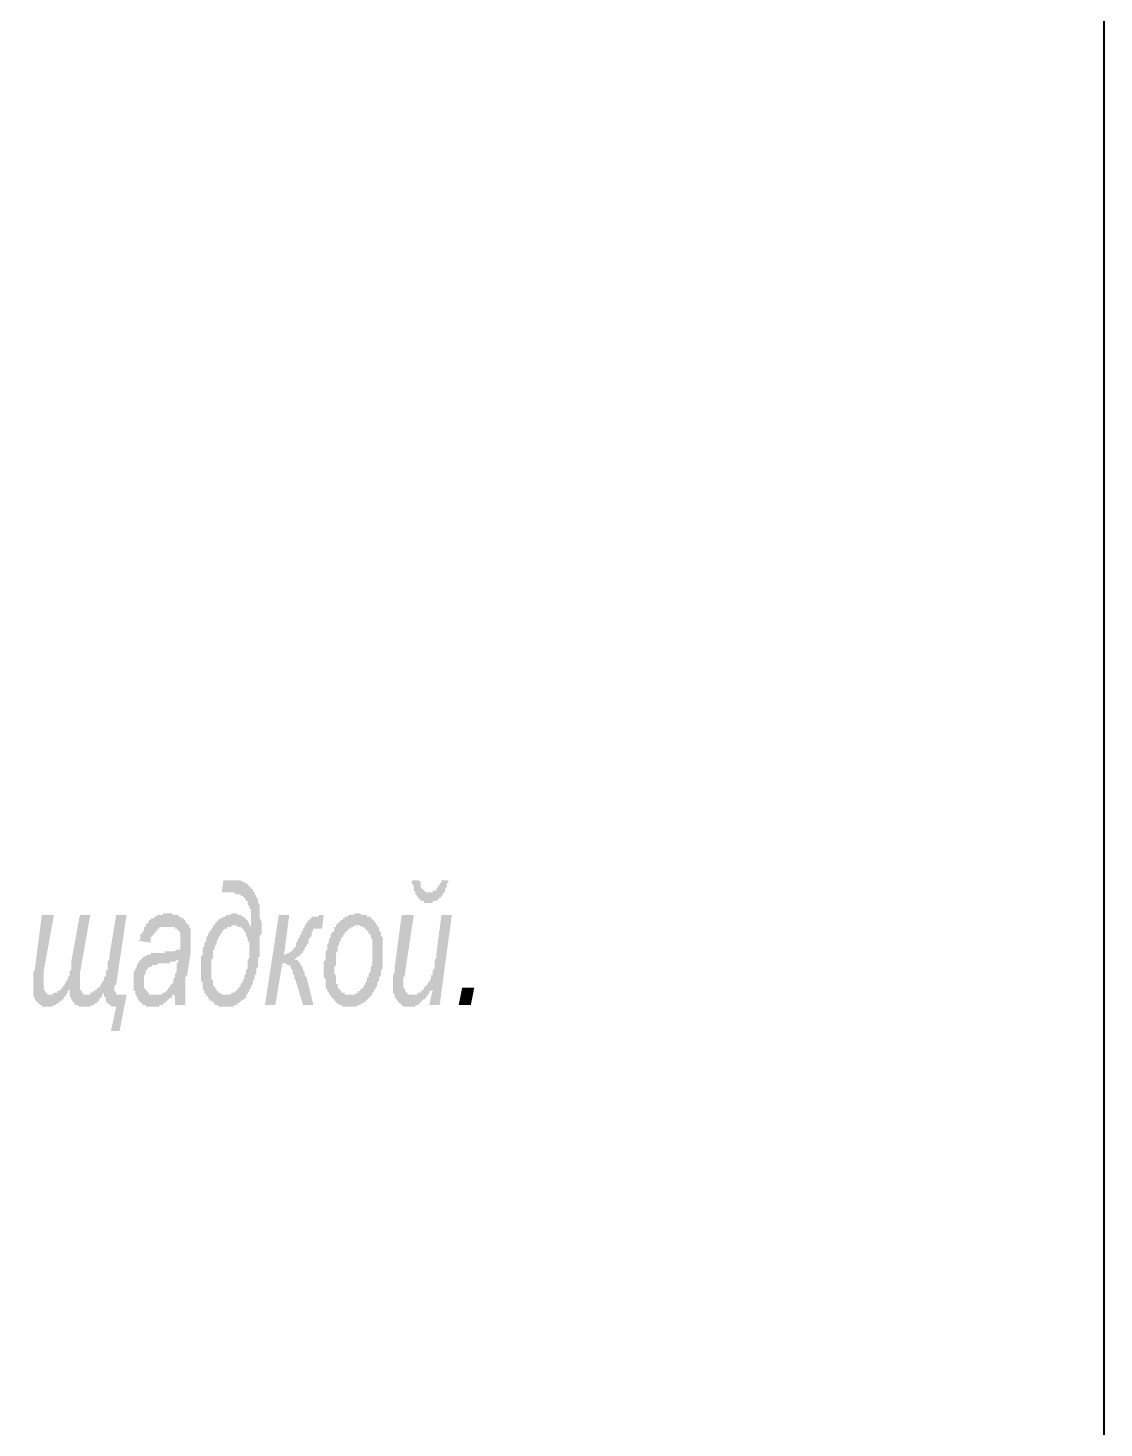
# Model space of a CAD drawing. Header units: millimetres. Extents: x 1372 to 666090, y 1285 to 31551.
# Drawn here: x 584231 to 586825, y 9556 to 12930 of the extents above; entities that cross this region are included whole.
import ezdxf

# ---------------------------------------------------------------- set-up
doc = ezdxf.new("R2010")
doc.units = ezdxf.units.MM
doc.layers.add('PDF _2D-чертеж - Общий_Ном._пера__21', color=7, linetype='Continuous')
doc.layers.add('PDF _75-АЗ Штамп', color=7, linetype='Continuous')

msp = doc.modelspace()

# ---------------------------------------------------------------- hatches: boundary and pattern name
at = {"layer": 'PDF _75-АЗ Штамп', "transparency": 33554559}
h = msp.add_hatch(color=256, dxfattribs=at)
h.paths.add_polyline_path([(584698.2, 10846.8), (584702.4, 10876), (584723.2, 10876), (584723.2, 10876), (584727.4, 10876), (584731.6, 10876), (584735.8, 10876), (584735.8, 10876), (584739.9, 10876), (584744.1, 10876), (584748.3, 10871.8), (584748.3, 10871.8), (584752.4, 10871.8), (584752.4, 10871.8), (584756.6, 10867.6), (584760.8, 10867.6), (584760.8, 10863.5), (584764.9, 10863.5), (584764.9, 10859.3), (584769.1, 10859.3), (584769.1, 10855.1), (584773.3, 10855.1), (584773.3, 10850.9), (584773.3, 10850.9), (584777.5, 10846.8), (584777.5, 10846.8), (584777.5, 10842.6), (584781.6, 10838.4), (584781.6, 10838.4), (584781.6, 10834.3), (584785.8, 10830.1), (584785.8, 10825.9), (584785.8, 10825.9), (584785.8, 10821.7), (584790, 10817.6), (584790, 10813.4), (584790, 10809.2), (584790, 10805.1), (584790, 10800.9), (584790, 10796.7), (584790, 10792.6), (584790, 10788.4), (584790, 10784.2), (584794.1, 10775.9), (584794.1, 10771.7), (584794.1, 10767.5), (584794.1, 10767.5), (584794.1, 10763.4), (584794.1, 10759.2), (584794.1, 10750.8), (584794.1, 10746.7), (584790, 10742.5), (584790, 10738.3), (584790, 10734.2), (584790, 10730), (584790, 10725.8), (584790, 10721.7), (584790, 10717.5), (584790, 10709.1), (584790, 10705), (584790, 10700.8), (584790, 10696.6), (584790, 10692.5), (584785.8, 10688.3), (584785.8, 10688.3), (584785.8, 10684.1), (584785.8, 10679.9), (584785.8, 10675.8), (584785.8, 10671.6), (584785.8, 10667.4), (584781.6, 10663.3), (584781.6, 10659.1), (584781.6, 10654.9), (584781.6, 10654.9), (584781.6, 10650.8), (584777.5, 10646.6), (584777.5, 10642.4), (584777.5, 10638.2), (584777.5, 10638.2), (584773.3, 10634.1), (584773.3, 10629.9), (584773.3, 10625.7), (584773.3, 10625.7), (584769.1, 10621.6), (584769.1, 10617.4), (584769.1, 10617.4), (584764.9, 10613.2), (584764.9, 10609), (584760.8, 10604.9), (584760.8, 10600.7), (584756.6, 10600.7), (584756.6, 10596.5), (584756.6, 10592.4), (584752.4, 10592.4), (584752.4, 10588.2), (584748.3, 10588.2), (584744.1, 10584), (584744.1, 10584), (584739.9, 10579.9), (584739.9, 10579.9), (584735.8, 10579.9), (584735.8, 10575.7), (584731.6, 10575.7), (584727.4, 10575.7), (584727.4, 10571.5), (584723.2, 10571.5), (584723.2, 10571.5), (584719.1, 10571.5), (584714.9, 10571.5), (584710.7, 10571.5), (584710.7, 10571.5), (584710.7, 10571.5), (584706.6, 10571.5), (584702.4, 10571.5), (584698.2, 10571.5), (584698.2, 10571.5), (584694, 10571.5), (584689.9, 10571.5), (584689.9, 10575.7), (584685.7, 10575.7), (584681.5, 10575.7), (584681.5, 10579.9), (584677.4, 10579.9), (584677.4, 10584), (584673.2, 10584), (584669, 10588.2), (584669, 10588.2), (584664.8, 10592.4), (584664.8, 10592.4), (584664.8, 10596.5), (584660.7, 10596.5), (584660.7, 10600.7), (584656.5, 10604.9), (584656.5, 10609), (584656.5, 10609), (584652.3, 10613.2), (584652.3, 10617.4), (584652.3, 10621.6), (584652.3, 10625.7), (584652.3, 10629.9), (584648.2, 10634.1), (584648.2, 10638.2), (584648.2, 10642.4), (584648.2, 10646.6), (584648.2, 10650.8), (584648.2, 10654.9), (584648.2, 10659.1), (584648.2, 10659.1), (584648.2, 10663.3), (584648.2, 10667.4), (584648.2, 10671.6), (584648.2, 10675.8), (584648.2, 10679.9), (584648.2, 10684.1), (584648.2, 10688.3), (584648.2, 10692.5), (584652.3, 10696.6), (584652.3, 10700.8), (584652.3, 10705), (584652.3, 10709.1), (584652.3, 10713.3), (584656.5, 10717.5), (584656.5, 10721.7), (584656.5, 10725.8), (584656.5, 10725.8), (584660.7, 10730), (584660.7, 10734.2), (584660.7, 10738.3), (584664.8, 10742.5), (584664.8, 10746.7), (584664.8, 10746.7), (584669, 10750.8), (584669, 10755), (584673.2, 10755), (584673.2, 10759.2), (584677.4, 10763.4), (584677.4, 10767.5), (584681.5, 10767.5), (584681.5, 10771.7), (584685.7, 10775.9), (584685.7, 10775.9), (584689.9, 10780), (584689.9, 10780), (584694, 10784.2), (584694, 10784.2), (584698.2, 10784.2), (584702.4, 10788.4), (584702.4, 10788.4), (584706.6, 10788.4), (584710.7, 10792.6), (584710.7, 10792.6), (584714.9, 10792.6), (584714.9, 10792.6), (584719.1, 10792.6), (584723.2, 10796.7), (584723.2, 10796.7), (584727.4, 10796.7), (584727.4, 10796.7), (584731.6, 10796.7), (584735.8, 10796.7), (584735.8, 10792.6), (584739.9, 10792.6), (584744.1, 10792.6), (584744.1, 10792.6), (584748.3, 10788.4), (584752.4, 10788.4), (584752.4, 10788.4), (584752.4, 10784.2), (584756.6, 10784.2), (584756.6, 10780), (584760.8, 10780), (584760.8, 10775.9), (584764.9, 10771.7), (584764.9, 10771.7), (584764.9, 10767.5), (584769.1, 10763.4), (584769.1, 10759.2), (584769.1, 10759.2), (584769.1, 10763.4), (584769.1, 10767.5), (584769.1, 10771.7), (584769.1, 10780), (584769.1, 10784.2), (584769.1, 10788.4), (584769.1, 10788.4), (584769.1, 10792.6), (584769.1, 10796.7), (584769.1, 10800.9), (584769.1, 10800.9), (584769.1, 10805.1), (584764.9, 10809.2), (584764.9, 10813.4), (584764.9, 10813.4), (584760.8, 10817.6), (584760.8, 10821.7), (584760.8, 10825.9), (584756.6, 10825.9), (584756.6, 10830.1), (584752.4, 10834.3), (584752.4, 10834.3), (584748.3, 10838.4), (584744.1, 10838.4), (584744.1, 10842.6), (584744.1, 10842.6), (584739.9, 10842.6), (584739.9, 10842.6), (584735.8, 10842.6), (584731.6, 10842.6), (584731.6, 10842.6), (584727.4, 10846.8), (584723.2, 10846.8), (584723.2, 10846.8), (584719.1, 10846.8), (584714.9, 10846.8)], flags=0)
h.paths.add_polyline_path([(584673.2, 10659.1), (584673.2, 10654.9), (584673.2, 10650.8), (584673.2, 10646.6), (584673.2, 10642.4), (584673.2, 10638.2), (584677.4, 10634.1), (584677.4, 10629.9), (584677.4, 10625.7), (584677.4, 10621.6), (584681.5, 10621.6), (584681.5, 10617.4), (584681.5, 10617.4), (584685.7, 10613.2), (584685.7, 10609), (584689.9, 10609), (584689.9, 10604.9), (584694, 10604.9), (584694, 10604.9), (584698.2, 10600.7), (584702.4, 10600.7), (584702.4, 10600.7), (584706.6, 10600.7), (584710.7, 10600.7), (584710.7, 10600.7), (584714.9, 10600.7), (584719.1, 10600.7), (584719.1, 10600.7), (584723.2, 10604.9), (584723.2, 10604.9), (584727.4, 10604.9), (584731.6, 10609), (584731.6, 10609), (584735.8, 10613.2), (584735.8, 10613.2), (584739.9, 10617.4), (584739.9, 10617.4), (584744.1, 10621.6), (584744.1, 10625.7), (584748.3, 10629.9), (584748.3, 10634.1), (584748.3, 10634.1), (584752.4, 10638.2), (584752.4, 10642.4), (584752.4, 10646.6), (584756.6, 10650.8), (584756.6, 10650.8), (584756.6, 10654.9), (584756.6, 10659.1), (584760.8, 10663.3), (584760.8, 10667.4), (584760.8, 10671.6), (584760.8, 10675.8), (584760.8, 10679.9), (584760.8, 10684.1), (584764.9, 10688.3), (584764.9, 10692.5), (584764.9, 10696.6), (584764.9, 10700.8), (584764.9, 10705), (584764.9, 10709.1), (584764.9, 10713.3), (584764.9, 10717.5), (584764.9, 10721.7), (584764.9, 10725.8), (584760.8, 10730), (584760.8, 10734.2), (584760.8, 10734.2), (584760.8, 10738.3), (584756.6, 10742.5), (584756.6, 10746.7), (584756.6, 10750.8), (584756.6, 10750.8), (584752.4, 10750.8), (584752.4, 10755), (584748.3, 10759.2), (584748.3, 10759.2), (584744.1, 10763.4), (584739.9, 10763.4), (584739.9, 10763.4), (584735.8, 10763.4), (584735.8, 10767.5), (584731.6, 10767.5), (584727.4, 10767.5), (584727.4, 10767.5), (584723.2, 10767.5), (584719.1, 10763.4), (584719.1, 10763.4), (584714.9, 10763.4), (584710.7, 10763.4), (584710.7, 10759.2), (584706.6, 10759.2), (584706.6, 10759.2), (584702.4, 10755), (584702.4, 10755), (584698.2, 10750.8), (584698.2, 10746.7), (584694, 10746.7), (584694, 10742.5), (584689.9, 10738.3), (584689.9, 10734.2), (584689.9, 10734.2), (584685.7, 10730), (584685.7, 10725.8), (584685.7, 10721.7), (584681.5, 10717.5), (584681.5, 10713.3), (584681.5, 10709.1), (584677.4, 10709.1), (584677.4, 10705), (584677.4, 10700.8), (584677.4, 10696.6), (584677.4, 10692.5), (584677.4, 10688.3), (584673.2, 10684.1), (584673.2, 10679.9), (584673.2, 10675.8), (584673.2, 10671.6), (584673.2, 10667.4), (584673.2, 10663.3), (584673.2, 10659.1), (584673.2, 10659.1)], flags=0)
h = msp.add_hatch(color=256, dxfattribs=at)
h.paths.add_polyline_path([(585207, 10613.2), (585202.9, 10609), (585198.7, 10609), (585198.7, 10604.9), (585194.5, 10600.7), (585194.5, 10596.5), (585190.4, 10596.5), (585190.4, 10592.4), (585186.2, 10588.2), (585182, 10588.2), (585182, 10584), (585177.8, 10584), (585177.8, 10579.9), (585173.7, 10579.9), (585173.7, 10575.7), (585169.5, 10575.7), (585165.3, 10575.7), (585165.3, 10571.5), (585161.2, 10571.5), (585161.2, 10571.5), (585157, 10571.5), (585157, 10571.5), (585152.8, 10571.5), (585148.6, 10571.5), (585148.6, 10571.5), (585144.5, 10571.5), (585144.5, 10571.5), (585140.3, 10571.5), (585136.1, 10571.5), (585136.1, 10571.5), (585132, 10575.7), (585132, 10575.7), (585127.8, 10579.9), (585123.6, 10579.9), (585123.6, 10584), (585123.6, 10584), (585119.4, 10588.2), (585119.4, 10592.4), (585115.3, 10592.4), (585115.3, 10596.5), (585115.3, 10600.7), (585111.1, 10604.9), (585111.1, 10609), (585111.1, 10613.2), (585111.1, 10617.4), (585111.1, 10621.6), (585111.1, 10621.6), (585111.1, 10625.7), (585111.1, 10629.9), (585111.1, 10629.9), (585111.1, 10634.1), (585111.1, 10638.2), (585111.1, 10642.4), (585111.1, 10646.6), (585115.3, 10654.9), (585115.3, 10659.1), (585115.3, 10663.3), (585115.3, 10667.4), (585132, 10792.6), (585161.2, 10792.6), (585140.3, 10654.9), (585140.3, 10646.6), (585136.1, 10642.4), (585136.1, 10638.2), (585136.1, 10634.1), (585136.1, 10629.9), (585136.1, 10625.7), (585136.1, 10625.7), (585136.1, 10621.6), (585136.1, 10617.4), (585140.3, 10613.2), (585140.3, 10609), (585140.3, 10609), (585140.3, 10609), (585144.5, 10604.9), (585144.5, 10604.9), (585148.6, 10600.7), (585152.8, 10600.7), (585152.8, 10600.7), (585157, 10600.7), (585161.2, 10600.7), (585161.2, 10600.7), (585165.3, 10600.7), (585169.5, 10600.7), (585169.5, 10604.9), (585173.7, 10604.9), (585177.8, 10604.9), (585177.8, 10609), (585182, 10609), (585182, 10613.2), (585186.2, 10613.2), (585186.2, 10617.4), (585190.4, 10621.6), (585190.4, 10621.6), (585194.5, 10625.7), (585194.5, 10629.9), (585198.7, 10629.9), (585198.7, 10634.1), (585202.9, 10638.2), (585202.9, 10642.4), (585202.9, 10646.6), (585207, 10646.6), (585207, 10650.8), (585207, 10654.9), (585207, 10659.1), (585207, 10659.1), (585211.2, 10663.3), (585211.2, 10667.4), (585211.2, 10671.6), (585211.2, 10675.8), (585211.2, 10679.9), (585211.2, 10684.1), (585215.4, 10688.3), (585215.4, 10692.5), (585215.4, 10696.6), (585227.9, 10792.6), (585252.9, 10792.6), (585223.7, 10575.7), (585198.7, 10575.7)], flags=0)
h.paths.add_polyline_path([(585157, 10876), (585173.7, 10876), (585177.8, 10871.8), (585177.8, 10867.6), (585177.8, 10863.5), (585177.8, 10859.3), (585182, 10855.1), (585182, 10855.1), (585186.2, 10850.9), (585186.2, 10850.9), (585190.4, 10846.8), (585190.4, 10846.8), (585194.5, 10846.8), (585198.7, 10846.8), (585198.7, 10846.8), (585202.9, 10846.8), (585207, 10846.8), (585207, 10850.9), (585211.2, 10850.9), (585215.4, 10850.9), (585215.4, 10855.1), (585215.4, 10855.1), (585219.5, 10859.3), (585219.5, 10863.5), (585223.7, 10863.5), (585223.7, 10867.6), (585227.9, 10871.8), (585227.9, 10876), (585244.6, 10876), (585244.6, 10871.8), (585240.4, 10867.6), (585240.4, 10863.5), (585240.4, 10859.3), (585236.2, 10855.1), (585236.2, 10850.9), (585236.2, 10846.8), (585232.1, 10846.8), (585232.1, 10842.6), (585227.9, 10838.4), (585227.9, 10838.4), (585227.9, 10834.3), (585223.7, 10834.3), (585219.5, 10830.1), (585219.5, 10830.1), (585215.4, 10825.9), (585215.4, 10825.9), (585211.2, 10825.9), (585207, 10825.9), (585207, 10821.7), (585202.9, 10821.7), (585198.7, 10821.7), (585198.7, 10821.7), (585194.5, 10821.7), (585194.5, 10821.7), (585190.4, 10821.7), (585186.2, 10821.7), (585186.2, 10825.9), (585182, 10825.9), (585177.8, 10825.9), (585177.8, 10830.1), (585173.7, 10830.1), (585173.7, 10834.3), (585169.5, 10834.3), (585169.5, 10834.3), (585169.5, 10838.4), (585165.3, 10842.6), (585165.3, 10846.8), (585165.3, 10846.8), (585161.2, 10850.9), (585161.2, 10855.1), (585161.2, 10859.3), (585161.2, 10863.5), (585157, 10867.6), (585157, 10871.8), (585157, 10876)], flags=0)
for points in [[(584331.2, 10613.2), (584327, 10609), (584327, 10604.9), (584322.9, 10600.7), (584322.9, 10596.5), (584318.7, 10596.5), (584318.7, 10592.4), (584314.5, 10588.2), (584314.5, 10588.2), (584310.3, 10584), (584306.2, 10584), (584306.2, 10579.9), (584306.2, 10579.9), (584302, 10579.9), (584297.8, 10575.7), (584297.8, 10575.7), (584293.7, 10575.7), (584289.5, 10571.5), (584289.5, 10571.5), (584285.3, 10571.5), (584281.2, 10571.5), (584281.2, 10571.5), (584277, 10571.5), (584277, 10571.5), (584272.8, 10571.5), (584268.6, 10571.5), (584264.5, 10571.5), (584264.5, 10575.7), (584260.3, 10575.7), (584260.3, 10575.7), (584256.1, 10579.9), (584256.1, 10579.9), (584252, 10584), (584252, 10584), (584247.8, 10588.2), (584247.8, 10592.4), (584243.6, 10596.5), (584243.6, 10600.7), (584243.6, 10600.7), (584243.6, 10604.9), (584243.6, 10609), (584243.6, 10613.2), (584243.6, 10617.4), (584243.6, 10617.4), (584243.6, 10621.6), (584243.6, 10625.7), (584243.6, 10629.9), (584243.6, 10629.9), (584243.6, 10634.1), (584243.6, 10638.2), (584243.6, 10646.6), (584243.6, 10650.8), (584243.6, 10654.9), (584247.8, 10659.1), (584247.8, 10663.3), (584264.5, 10792.6), (584293.7, 10792.6), (584268.6, 10654.9), (584268.6, 10646.6), (584268.6, 10642.4), (584268.6, 10638.2), (584268.6, 10634.1), (584268.6, 10629.9), (584268.6, 10625.7), (584268.6, 10625.7), (584268.6, 10621.6), (584268.6, 10617.4), (584268.6, 10613.2), (584272.8, 10609), (584272.8, 10609), (584272.8, 10604.9), (584277, 10604.9), (584277, 10600.7), (584281.2, 10600.7), (584285.3, 10600.7), (584289.5, 10600.7), (584289.5, 10600.7), (584293.7, 10604.9), (584297.8, 10604.9), (584297.8, 10604.9), (584302, 10604.9), (584302, 10609), (584306.2, 10609), (584310.3, 10613.2), (584310.3, 10613.2), (584314.5, 10617.4), (584314.5, 10621.6), (584318.7, 10621.6), (584318.7, 10625.7), (584322.9, 10629.9), (584322.9, 10634.1), (584327, 10634.1), (584327, 10638.2), (584327, 10638.2), (584327, 10642.4), (584331.2, 10646.6), (584331.2, 10650.8), (584331.2, 10654.9), (584331.2, 10659.1), (584335.4, 10659.1), (584335.4, 10667.4), (584335.4, 10671.6), (584335.4, 10675.8), (584335.4, 10679.9), (584335.4, 10679.9), (584356.2, 10792.6), (584381.2, 10792.6), (584356.2, 10650.8), (584356.2, 10646.6), (584356.2, 10642.4), (584356.2, 10638.2), (584356.2, 10634.1), (584356.2, 10629.9), (584356.2, 10625.7), (584356.2, 10625.7), (584356.2, 10617.4), (584356.2, 10613.2), (584356.2, 10613.2), (584360.4, 10609), (584360.4, 10609), (584360.4, 10604.9), (584364.6, 10604.9), (584364.6, 10600.7), (584368.7, 10600.7), (584372.9, 10600.7), (584372.9, 10600.7), (584377.1, 10600.7), (584381.2, 10600.7), (584381.2, 10604.9), (584385.4, 10604.9), (584385.4, 10604.9), (584389.6, 10609), (584393.8, 10609), (584393.8, 10613.2), (584397.9, 10613.2), (584397.9, 10617.4), (584402.1, 10617.4), (584406.3, 10621.6), (584406.3, 10621.6), (584406.3, 10625.7), (584406.3, 10625.7), (584410.4, 10629.9), (584410.4, 10634.1), (584414.6, 10634.1), (584414.6, 10638.2), (584414.6, 10642.4), (584418.8, 10646.6), (584418.8, 10650.8), (584418.8, 10654.9), (584418.8, 10659.1), (584423, 10659.1), (584423, 10663.3), (584423, 10667.4), (584423, 10675.8), (584423, 10679.9), (584427.1, 10684.1), (584427.1, 10684.1), (584427.1, 10688.3), (584427.1, 10692.5), (584443.8, 10792.6), (584468.8, 10792.6), (584443.8, 10625.7), (584439.6, 10621.6), (584439.6, 10617.4), (584439.6, 10613.2), (584439.6, 10613.2), (584439.6, 10609), (584443.8, 10604.9), (584443.8, 10600.7), (584448, 10600.7), (584448, 10600.7), (584452.1, 10600.7), (584468.8, 10600.7), (584452.1, 10513.1), (584431.3, 10513.1), (584443.8, 10571.5), (584439.6, 10571.5), (584435.5, 10571.5), (584431.3, 10571.5), (584431.3, 10575.7), (584427.1, 10575.7), (584427.1, 10575.7), (584423, 10579.9), (584423, 10579.9), (584418.8, 10584), (584418.8, 10584), (584418.8, 10588.2), (584418.8, 10592.4), (584414.6, 10596.5), (584414.6, 10600.7), (584414.6, 10600.7), (584414.6, 10604.9), (584414.6, 10609), (584414.6, 10604.9), (584410.4, 10600.7), (584410.4, 10596.5), (584406.3, 10592.4), (584406.3, 10592.4), (584402.1, 10588.2), (584402.1, 10584), (584397.9, 10584), (584397.9, 10579.9), (584393.8, 10579.9), (584393.8, 10579.9), (584389.6, 10575.7), (584389.6, 10575.7), (584389.6, 10575.7), (584385.4, 10575.7), (584381.2, 10571.5), (584377.1, 10571.5), (584377.1, 10571.5), (584372.9, 10571.5), (584368.7, 10571.5), (584368.7, 10571.5), (584364.6, 10571.5), (584364.6, 10571.5), (584360.4, 10571.5), (584360.4, 10571.5), (584356.2, 10571.5), (584352.1, 10571.5), (584352.1, 10575.7), (584347.9, 10575.7), (584343.7, 10575.7), (584343.7, 10579.9), (584339.5, 10584), (584339.5, 10584), (584339.5, 10584), (584335.4, 10588.2), (584335.4, 10592.4), (584331.2, 10596.5), (584331.2, 10600.7), (584331.2, 10600.7), (584331.2, 10604.9), (584331.2, 10609), (584331.2, 10613.2)], [(584835.8, 10792.6), (584860.9, 10792.6), (584848.4, 10696.6), (584852.5, 10696.6), (584852.5, 10696.6), (584856.7, 10700.8), (584860.9, 10700.8), (584860.9, 10700.8), (584865, 10705), (584869.2, 10705), (584869.2, 10705), (584869.2, 10709.1), (584869.2, 10709.1), (584873.4, 10713.3), (584873.4, 10713.3), (584877.6, 10717.5), (584877.6, 10721.7), (584877.6, 10725.8), (584881.7, 10730), (584881.7, 10734.2), (584885.9, 10738.3), (584885.9, 10742.5), (584885.9, 10742.5), (584890.1, 10746.7), (584890.1, 10750.8), (584894.2, 10755), (584894.2, 10759.2), (584898.4, 10763.4), (584898.4, 10767.5), (584902.6, 10771.7), (584902.6, 10771.7), (584902.6, 10775.9), (584906.7, 10775.9), (584906.7, 10780), (584910.9, 10780), (584910.9, 10780), (584910.9, 10784.2), (584915.1, 10784.2), (584915.1, 10788.4), (584919.3, 10788.4), (584919.3, 10788.4), (584923.4, 10788.4), (584927.6, 10788.4), (584931.8, 10788.4), (584931.8, 10792.6), (584944.3, 10792.6), (584940.1, 10759.2), (584935.9, 10759.2), (584931.8, 10759.2), (584927.6, 10759.2), (584923.4, 10759.2), (584923.4, 10759.2), (584919.3, 10759.2), (584919.3, 10755), (584919.3, 10755), (584915.1, 10750.8), (584915.1, 10746.7), (584915.1, 10742.5), (584910.9, 10738.3), (584910.9, 10738.3), (584906.7, 10730), (584906.7, 10725.8), (584906.7, 10721.7), (584902.6, 10721.7), (584902.6, 10717.5), (584898.4, 10713.3), (584898.4, 10709.1), (584898.4, 10709.1), (584894.2, 10705), (584894.2, 10700.8), (584894.2, 10700.8), (584890.1, 10700.8), (584890.1, 10696.6), (584885.9, 10696.6), (584885.9, 10692.5), (584881.7, 10692.5), (584877.6, 10688.3), (584877.6, 10688.3), (584873.4, 10684.1), (584877.6, 10684.1), (584881.7, 10684.1), (584881.7, 10679.9), (584885.9, 10679.9), (584885.9, 10675.8), (584890.1, 10671.6), (584890.1, 10671.6), (584890.1, 10667.4), (584894.2, 10667.4), (584894.2, 10663.3), (584894.2, 10659.1), (584898.4, 10654.9), (584898.4, 10650.8), (584898.4, 10646.6), (584902.6, 10642.4), (584902.6, 10642.4), (584919.3, 10575.7), (584894.2, 10575.7), (584877.6, 10629.9), (584877.6, 10634.1), (584873.4, 10638.2), (584873.4, 10642.4), (584873.4, 10646.6), (584869.2, 10650.8), (584869.2, 10654.9), (584869.2, 10659.1), (584865, 10663.3), (584865, 10663.3), (584865, 10667.4), (584865, 10667.4), (584860.9, 10671.6), (584860.9, 10671.6), (584856.7, 10671.6), (584852.5, 10675.8), (584852.5, 10675.8), (584848.4, 10675.8), (584844.2, 10675.8), (584844.2, 10675.8), (584827.5, 10575.7), (584802.5, 10575.7)]]:
    msp.add_hatch(color=256, dxfattribs=at).paths.add_polyline_path(points)
h = msp.add_hatch(color=256, dxfattribs=at)
h.paths.add_polyline_path([(584581.4, 10600.7), (584581.4, 10600.7), (584577.3, 10596.5), (584577.3, 10592.4), (584573.1, 10592.4), (584568.9, 10588.2), (584568.9, 10588.2), (584564.8, 10584), (584564.8, 10584), (584560.6, 10579.9), (584560.6, 10579.9), (584556.4, 10579.9), (584556.4, 10575.7), (584552.2, 10575.7), (584548.1, 10575.7), (584548.1, 10571.5), (584543.9, 10571.5), (584539.7, 10571.5), (584539.7, 10571.5), (584535.6, 10571.5), (584531.4, 10571.5), (584531.4, 10571.5), (584527.2, 10571.5), (584523, 10571.5), (584523, 10571.5), (584518.9, 10571.5), (584514.7, 10571.5), (584514.7, 10575.7), (584510.5, 10575.7), (584506.4, 10575.7), (584506.4, 10579.9), (584502.2, 10579.9), (584502.2, 10584), (584498, 10584), (584498, 10588.2), (584493.9, 10592.4), (584493.9, 10592.4), (584493.9, 10596.5), (584489.7, 10600.7), (584489.7, 10604.9), (584489.7, 10609), (584485.5, 10609), (584485.5, 10613.2), (584485.5, 10617.4), (584485.5, 10621.6), (584485.5, 10625.7), (584485.5, 10629.9), (584485.5, 10634.1), (584485.5, 10638.2), (584485.5, 10642.4), (584485.5, 10646.6), (584485.5, 10650.8), (584485.5, 10654.9), (584489.7, 10659.1), (584489.7, 10659.1), (584489.7, 10663.3), (584489.7, 10663.3), (584493.9, 10667.4), (584493.9, 10671.6), (584493.9, 10675.8), (584498, 10675.8), (584498, 10679.9), (584502.2, 10684.1), (584502.2, 10684.1), (584506.4, 10688.3), (584506.4, 10688.3), (584510.5, 10692.5), (584514.7, 10692.5), (584514.7, 10692.5), (584518.9, 10696.6), (584518.9, 10696.6), (584523, 10696.6), (584527.2, 10696.6), (584527.2, 10700.8), (584531.4, 10700.8), (584531.4, 10700.8), (584535.6, 10700.8), (584535.6, 10700.8), (584539.7, 10700.8), (584543.9, 10700.8), (584543.9, 10700.8), (584548.1, 10700.8), (584552.2, 10700.8), (584556.4, 10700.8), (584560.6, 10700.8), (584560.6, 10705), (584564.8, 10705), (584568.9, 10705), (584573.1, 10705), (584577.3, 10705), (584577.3, 10705), (584581.4, 10705), (584585.6, 10705), (584585.6, 10705), (584589.8, 10709.1), (584593.9, 10709.1), (584593.9, 10709.1), (584598.1, 10709.1), (584598.1, 10709.1), (584598.1, 10713.3), (584598.1, 10717.5), (584598.1, 10721.7), (584598.1, 10725.8), (584598.1, 10730), (584598.1, 10734.2), (584598.1, 10734.2), (584598.1, 10738.3), (584598.1, 10742.5), (584598.1, 10746.7), (584598.1, 10750.8), (584593.9, 10755), (584593.9, 10755), (584589.8, 10759.2), (584589.8, 10759.2), (584585.6, 10759.2), (584585.6, 10763.4), (584581.4, 10763.4), (584577.3, 10763.4), (584577.3, 10763.4), (584573.1, 10763.4), (584568.9, 10763.4), (584564.8, 10763.4), (584564.8, 10763.4), (584560.6, 10763.4), (584556.4, 10763.4), (584556.4, 10763.4), (584552.2, 10763.4), (584548.1, 10763.4), (584548.1, 10759.2), (584543.9, 10759.2), (584543.9, 10755), (584539.7, 10755), (584539.7, 10750.8), (584535.6, 10750.8), (584535.6, 10746.7), (584531.4, 10742.5), (584531.4, 10742.5), (584527.2, 10738.3), (584527.2, 10734.2), (584527.2, 10730), (584527.2, 10725.8), (584527.2, 10725.8), (584498, 10730), (584502.2, 10734.2), (584502.2, 10738.3), (584502.2, 10742.5), (584502.2, 10746.7), (584506.4, 10746.7), (584506.4, 10750.8), (584510.5, 10755), (584510.5, 10759.2), (584510.5, 10763.4), (584514.7, 10763.4), (584514.7, 10767.5), (584518.9, 10771.7), (584518.9, 10771.7), (584523, 10775.9), (584523, 10775.9), (584523, 10780), (584527.2, 10780), (584527.2, 10784.2), (584531.4, 10784.2), (584535.6, 10784.2), (584535.6, 10788.4), (584539.7, 10788.4), (584539.7, 10788.4), (584543.9, 10792.6), (584548.1, 10792.6), (584548.1, 10792.6), (584552.2, 10792.6), (584556.4, 10792.6), (584556.4, 10796.7), (584560.6, 10796.7), (584564.8, 10796.7), (584568.9, 10796.7), (584568.9, 10796.7), (584573.1, 10796.7), (584573.1, 10796.7), (584577.3, 10796.7), (584581.4, 10792.6), (584585.6, 10792.6), (584585.6, 10792.6), (584589.8, 10792.6), (584593.9, 10792.6), (584593.9, 10788.4), (584598.1, 10788.4), (584598.1, 10788.4), (584602.3, 10784.2), (584606.5, 10784.2), (584606.5, 10780), (584610.6, 10780), (584610.6, 10775.9), (584610.6, 10775.9), (584614.8, 10771.7), (584614.8, 10771.7), (584619, 10767.5), (584619, 10763.4), (584623.1, 10759.2), (584623.1, 10759.2), (584623.1, 10755), (584623.1, 10750.8), (584623.1, 10746.7), (584623.1, 10742.5), (584623.1, 10738.3), (584623.1, 10734.2), (584623.1, 10734.2), (584623.1, 10730), (584623.1, 10725.8), (584623.1, 10721.7), (584623.1, 10717.5), (584623.1, 10713.3), (584623.1, 10709.1), (584623.1, 10705), (584623.1, 10700.8), (584614.8, 10646.6), (584610.6, 10642.4), (584610.6, 10638.2), (584610.6, 10629.9), (584610.6, 10625.7), (584610.6, 10621.6), (584610.6, 10617.4), (584610.6, 10617.4), (584610.6, 10613.2), (584610.6, 10609), (584610.6, 10604.9), (584610.6, 10604.9), (584610.6, 10600.7), (584610.6, 10596.5), (584610.6, 10592.4), (584610.6, 10592.4), (584610.6, 10584), (584610.6, 10579.9), (584610.6, 10575.7), (584610.6, 10575.7), (584585.6, 10575.7), (584585.6, 10579.9), (584585.6, 10584), (584585.6, 10588.2), (584585.6, 10592.4), (584585.6, 10596.5), (584581.4, 10600.7), (584581.4, 10600.7)], flags=0)
h.paths.add_polyline_path([(584593.9, 10684.1), (584589.8, 10684.1), (584585.6, 10679.9), (584585.6, 10679.9), (584581.4, 10679.9), (584581.4, 10679.9), (584577.3, 10679.9), (584577.3, 10679.9), (584573.1, 10679.9), (584573.1, 10675.8), (584568.9, 10675.8), (584564.8, 10675.8), (584560.6, 10675.8), (584560.6, 10675.8), (584556.4, 10675.8), (584552.2, 10675.8), (584548.1, 10675.8), (584543.9, 10675.8), (584543.9, 10671.6), (584539.7, 10671.6), (584535.6, 10671.6), (584535.6, 10671.6), (584531.4, 10671.6), (584531.4, 10671.6), (584527.2, 10667.4), (584527.2, 10667.4), (584527.2, 10667.4), (584523, 10667.4), (584518.9, 10663.3), (584518.9, 10659.1), (584514.7, 10659.1), (584514.7, 10654.9), (584514.7, 10654.9), (584514.7, 10650.8), (584510.5, 10646.6), (584510.5, 10642.4), (584510.5, 10638.2), (584510.5, 10638.2), (584510.5, 10634.1), (584510.5, 10629.9), (584510.5, 10625.7), (584510.5, 10621.6), (584510.5, 10617.4), (584514.7, 10613.2), (584514.7, 10613.2), (584518.9, 10609), (584518.9, 10609), (584518.9, 10604.9), (584523, 10604.9), (584523, 10600.7), (584527.2, 10600.7), (584527.2, 10600.7), (584531.4, 10600.7), (584535.6, 10600.7), (584539.7, 10600.7), (584539.7, 10600.7), (584539.7, 10600.7), (584543.9, 10600.7), (584548.1, 10600.7), (584548.1, 10600.7), (584552.2, 10600.7), (584556.4, 10604.9), (584556.4, 10604.9), (584560.6, 10604.9), (584564.8, 10609), (584564.8, 10609), (584568.9, 10613.2), (584568.9, 10617.4), (584573.1, 10617.4), (584573.1, 10621.6), (584577.3, 10625.7), (584577.3, 10625.7), (584581.4, 10629.9), (584581.4, 10634.1), (584581.4, 10634.1), (584581.4, 10638.2), (584585.6, 10642.4), (584585.6, 10642.4), (584585.6, 10646.6), (584585.6, 10650.8), (584589.8, 10654.9), (584589.8, 10659.1), (584589.8, 10663.3), (584589.8, 10667.4), (584589.8, 10671.6), (584589.8, 10675.8), (584593.9, 10679.9), (584593.9, 10684.1)], flags=0)
h = msp.add_hatch(color=256, dxfattribs=at)
h.paths.add_polyline_path([(584944.3, 10654.9), (584944.3, 10663.3), (584944.3, 10667.4), (584944.3, 10671.6), (584944.3, 10675.8), (584944.3, 10679.9), (584948.5, 10684.1), (584948.5, 10688.3), (584948.5, 10692.5), (584948.5, 10696.6), (584948.5, 10700.8), (584948.5, 10705), (584948.5, 10705), (584952.6, 10709.1), (584952.6, 10713.3), (584952.6, 10717.5), (584952.6, 10721.7), (584956.8, 10725.8), (584956.8, 10730), (584956.8, 10734.2), (584956.8, 10734.2), (584961, 10738.3), (584961, 10742.5), (584961, 10746.7), (584965.1, 10750.8), (584965.1, 10750.8), (584969.3, 10755), (584969.3, 10759.2), (584969.3, 10763.4), (584973.5, 10763.4), (584973.5, 10767.5), (584977.6, 10771.7), (584977.6, 10771.7), (584981.8, 10775.9), (584981.8, 10775.9), (584986, 10780), (584990.2, 10780), (584990.2, 10784.2), (584994.3, 10784.2), (584994.3, 10788.4), (584998.5, 10788.4), (585002.7, 10788.4), (585002.7, 10792.6), (585006.8, 10792.6), (585006.8, 10792.6), (585011, 10792.6), (585015.2, 10792.6), (585015.2, 10792.6), (585019.4, 10796.7), (585023.5, 10796.7), (585027.7, 10796.7), (585027.7, 10796.7), (585031.9, 10796.7), (585031.9, 10796.7), (585036, 10792.6), (585040.2, 10792.6), (585044.4, 10792.6), (585044.4, 10792.6), (585048.5, 10792.6), (585048.5, 10788.4), (585052.7, 10788.4), (585056.9, 10788.4), (585056.9, 10784.2), (585061.1, 10784.2), (585061.1, 10780), (585065.2, 10780), (585065.2, 10775.9), (585069.4, 10775.9), (585069.4, 10771.7), (585069.4, 10771.7), (585073.6, 10767.5), (585073.6, 10763.4), (585077.7, 10763.4), (585077.7, 10759.2), (585077.7, 10755), (585081.9, 10750.8), (585081.9, 10750.8), (585081.9, 10746.7), (585081.9, 10742.5), (585086.1, 10738.3), (585086.1, 10734.2), (585086.1, 10730), (585086.1, 10725.8), (585086.1, 10721.7), (585086.1, 10717.5), (585086.1, 10713.3), (585086.1, 10709.1), (585086.1, 10705), (585086.1, 10700.8), (585086.1, 10696.6), (585086.1, 10692.5), (585086.1, 10688.3), (585086.1, 10684.1), (585086.1, 10679.9), (585086.1, 10675.8), (585086.1, 10671.6), (585086.1, 10667.4), (585086.1, 10663.3), (585081.9, 10659.1), (585081.9, 10654.9), (585081.9, 10650.8), (585081.9, 10650.8), (585081.9, 10646.6), (585077.7, 10642.4), (585077.7, 10638.2), (585077.7, 10638.2), (585077.7, 10634.1), (585073.6, 10629.9), (585073.6, 10625.7), (585073.6, 10621.6), (585069.4, 10617.4), (585069.4, 10613.2), (585065.2, 10613.2), (585065.2, 10609), (585061.1, 10604.9), (585061.1, 10600.7), (585061.1, 10600.7), (585056.9, 10596.5), (585056.9, 10596.5), (585052.7, 10592.4), (585048.5, 10588.2), (585048.5, 10588.2), (585048.5, 10588.2), (585044.4, 10584), (585044.4, 10584), (585040.2, 10579.9), (585036, 10579.9), (585036, 10579.9), (585031.9, 10575.7), (585027.7, 10575.7), (585027.7, 10575.7), (585023.5, 10571.5), (585019.4, 10571.5), (585019.4, 10571.5), (585015.2, 10571.5), (585011, 10571.5), (585011, 10571.5), (585006.8, 10571.5), (585006.8, 10571.5), (585002.7, 10571.5), (585002.7, 10571.5), (584998.5, 10571.5), (584994.3, 10571.5), (584990.2, 10571.5), (584990.2, 10571.5), (584986, 10575.7), (584986, 10575.7), (584981.8, 10575.7), (584977.6, 10579.9), (584977.6, 10579.9), (584973.5, 10579.9), (584973.5, 10584), (584969.3, 10584), (584969.3, 10588.2), (584965.1, 10592.4), (584965.1, 10592.4), (584961, 10596.5), (584961, 10600.7), (584956.8, 10600.7), (584956.8, 10604.9), (584952.6, 10609), (584952.6, 10613.2), (584952.6, 10613.2), (584948.5, 10617.4), (584948.5, 10621.6), (584948.5, 10625.7), (584948.5, 10629.9), (584948.5, 10634.1), (584948.5, 10638.2), (584944.3, 10642.4), (584944.3, 10646.6), (584944.3, 10650.8), (584944.3, 10654.9), (584944.3, 10654.9)], flags=0)
h.paths.add_polyline_path([(584969.3, 10659.1), (584969.3, 10654.9), (584969.3, 10650.8), (584973.5, 10646.6), (584973.5, 10642.4), (584973.5, 10638.2), (584973.5, 10634.1), (584973.5, 10629.9), (584973.5, 10625.7), (584977.6, 10625.7), (584977.6, 10621.6), (584977.6, 10617.4), (584981.8, 10613.2), (584981.8, 10613.2), (584981.8, 10613.2), (584986, 10609), (584986, 10604.9), (584990.2, 10604.9), (584994.3, 10604.9), (584994.3, 10600.7), (584998.5, 10600.7), (584998.5, 10600.7), (585002.7, 10600.7), (585006.8, 10600.7), (585006.8, 10600.7), (585011, 10600.7), (585011, 10600.7), (585015.2, 10600.7), (585019.4, 10600.7), (585019.4, 10600.7), (585023.5, 10604.9), (585027.7, 10604.9), (585027.7, 10609), (585031.9, 10609), (585031.9, 10613.2), (585036, 10613.2), (585036, 10617.4), (585040.2, 10617.4), (585040.2, 10621.6), (585044.4, 10625.7), (585044.4, 10625.7), (585044.4, 10629.9), (585048.5, 10634.1), (585048.5, 10638.2), (585048.5, 10642.4), (585052.7, 10642.4), (585052.7, 10646.6), (585052.7, 10650.8), (585056.9, 10654.9), (585056.9, 10659.1), (585056.9, 10663.3), (585056.9, 10667.4), (585056.9, 10667.4), (585061.1, 10671.6), (585061.1, 10675.8), (585061.1, 10679.9), (585061.1, 10684.1), (585061.1, 10688.3), (585061.1, 10692.5), (585061.1, 10696.6), (585061.1, 10700.8), (585061.1, 10705), (585061.1, 10705), (585061.1, 10709.1), (585061.1, 10713.3), (585061.1, 10717.5), (585061.1, 10721.7), (585061.1, 10725.8), (585061.1, 10730), (585061.1, 10734.2), (585056.9, 10738.3), (585056.9, 10742.5), (585056.9, 10746.7), (585052.7, 10746.7), (585052.7, 10750.8), (585052.7, 10750.8), (585048.5, 10755), (585048.5, 10755), (585044.4, 10759.2), (585044.4, 10759.2), (585040.2, 10763.4), (585040.2, 10763.4), (585036, 10763.4), (585031.9, 10767.5), (585031.9, 10767.5), (585027.7, 10767.5), (585027.7, 10767.5), (585023.5, 10767.5), (585019.4, 10767.5), (585019.4, 10767.5), (585015.2, 10763.4), (585011, 10763.4), (585011, 10763.4), (585006.8, 10759.2), (585002.7, 10759.2), (585002.7, 10759.2), (585002.7, 10755), (584998.5, 10755), (584998.5, 10750.8), (584994.3, 10750.8), (584994.3, 10746.7), (584990.2, 10742.5), (584990.2, 10738.3), (584986, 10738.3), (584986, 10734.2), (584986, 10730), (584981.8, 10730), (584981.8, 10725.8), (584981.8, 10721.7), (584977.6, 10717.5), (584977.6, 10713.3), (584977.6, 10709.1), (584977.6, 10705), (584973.5, 10700.8), (584973.5, 10696.6), (584973.5, 10692.5), (584973.5, 10688.3), (584973.5, 10684.1), (584973.5, 10679.9), (584973.5, 10675.8), (584973.5, 10671.6), (584969.3, 10667.4), (584969.3, 10663.3), (584969.3, 10663.3), (584969.3, 10659.1)], flags=0)

# ---------------------------------------------------------------- linework, layer by layer
at = {"layer": 'PDF _2D-чертеж - Общий_Ном._пера__21', "lineweight": 40}
msp.add_lwpolyline([(547721.3, 30861.7), (586825.2, 30861.7), (586825.2, 2747.4), (547721.3, 2747.4)], close=True, dxfattribs=at)
msp.add_lwpolyline([(586825.2, 30861.7), (586825.2, 2747.4)], dxfattribs=at)
at = {"layer": 'PDF _75-АЗ Штамп', "lineweight": 18, "transparency": 33554559}
msp.add_solid([(585269.6, 10575.7), (585277.9, 10617.4), (585298.8, 10575.7), (585307.1, 10617.4)], dxfattribs=at)

doc.saveas('drawing.dxf')
